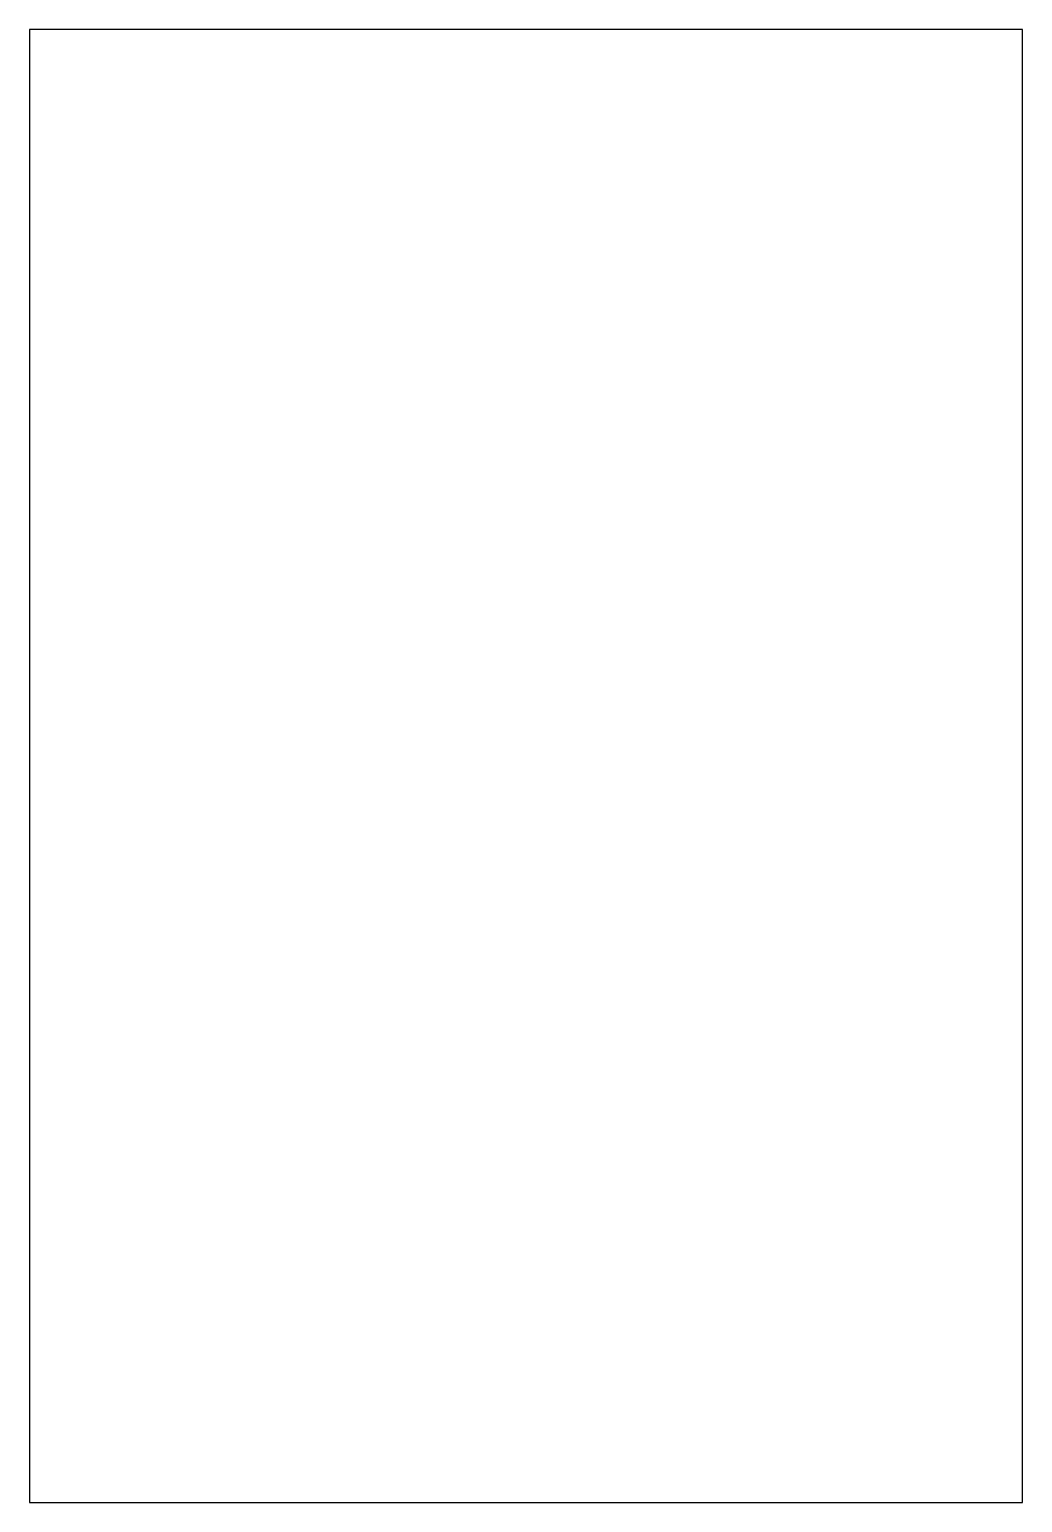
# Paper-space layout 'Layout3' of a CAD drawing. Header units: millimetres. Extents: x 15 to 195, y 15 to 282.
import ezdxf

# ---------------------------------------------------------------- set-up
doc = ezdxf.new("R2010")
doc.units = ezdxf.units.MM
doc.layers.add('corte', color=3, linetype='Continuous')

psp = doc.layouts.new('Layout3')

# ---------------------------------------------------------------- linework, layer by layer
at = {"layer": 'corte'}
psp.add_lwpolyline([(15, 15), (195, 15), (195, 282), (15, 282)], close=True, dxfattribs=at)

# ---------------------------------------------------------------- viewports
psp.add_viewport(center=(105, 148.5), size=(180, 267), view_center_point=(2472.55, 1053.722), view_height=267, dxfattribs=at)

doc.saveas('drawing.dxf')
